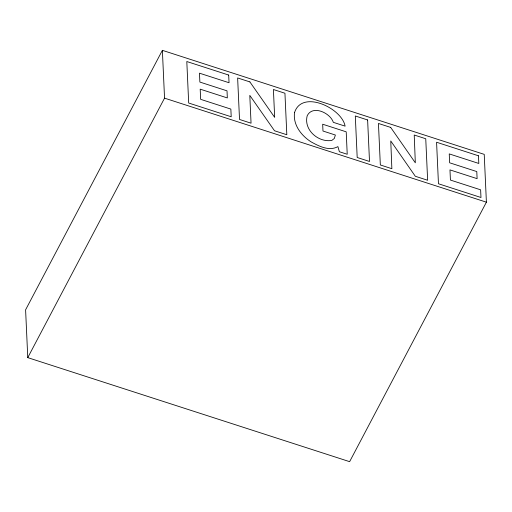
<?xml version="1.0" encoding="UTF-8"?>
<svg xmlns="http://www.w3.org/2000/svg" width="512" height="512" viewBox="0 0 512 512"><rect width="100%" height="100%" fill="white"/><g stroke="black" fill="none" stroke-linecap="round" stroke-linejoin="round"><path stroke-width="0.77" d="M162.374 50.336L25.6 309.824L27.77 357.632L349.626 461.664L486.4 202.176L484.23 154.368L162.374 50.336L164.544 98.15L27.77 357.632M164.544 98.15L486.4 202.176M294.547 112.55C292.794 124.73 301.338 135.725 311.149 141.894C318.976 146.214 329.165 151.501 337.914 146.618L339.379 151.731L347.226 154.272L346.208 131.827L322.675 124.224L322.982 131.027L335.379 135.034L334.304 138.47L331.795 140.435C318.406 142.694 303.507 129.914 307.181 115.834C312.531 104.589 330.355 112.928 333.331 122.342L345.101 126.144C341.958 108.179 301.997 89.203 294.547 112.55M228.691 75.059L186.803 61.523L188.685 103.027L231.206 116.768L230.854 109.094L200.653 99.334L200.192 89.158L227.334 97.933L227.014 90.842L199.872 82.067L199.469 73.178L229.043 82.733L228.691 75.059M249.875 81.907L237.632 77.952L239.52 119.456L251.053 123.187L249.792 95.398L274.509 130.765L286.822 134.746L284.941 93.242L273.408 89.51L274.669 117.357L249.875 81.907M367.622 119.962L355.302 115.981L357.19 157.491L369.504 161.472L367.622 119.962M390.682 127.418L378.445 123.462L380.333 164.966L391.866 168.698L390.758 140.96L415.315 176.275L427.635 180.256L425.747 138.752L414.221 135.021L415.328 162.816L390.682 127.418M478.464 155.789L436.576 142.246L438.458 183.757L480.979 197.498L480.627 189.824L450.426 180.064L449.965 169.888L477.107 178.662L476.787 171.571L449.645 162.797L449.242 153.901L478.816 163.462L478.464 155.789"/></g></svg>
